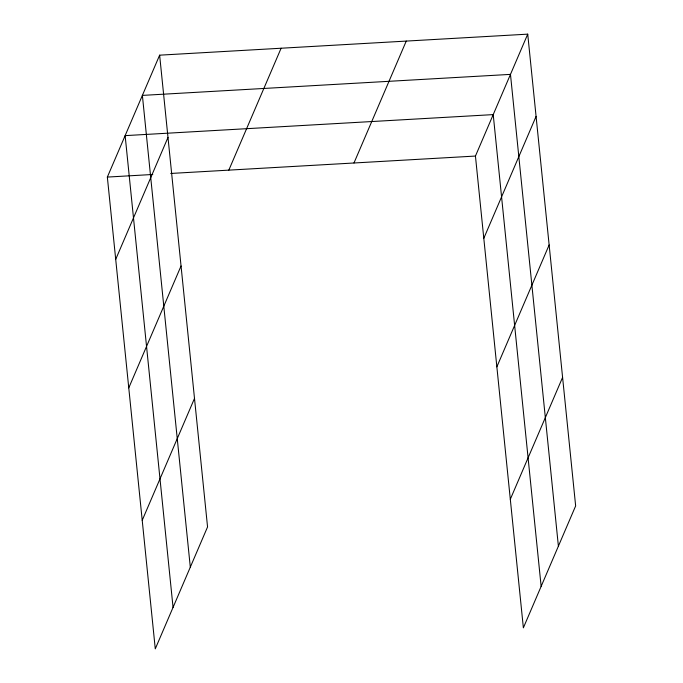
<?xml version="1.0" encoding="UTF-8"?>
<svg xmlns="http://www.w3.org/2000/svg" width="683" height="683" viewBox="0 0 683 683"><rect width="100%" height="100%" fill="white"/><g stroke="black" fill="none" stroke-linecap="round" stroke-linejoin="round"><path stroke-width="1.02" d="M159.634 55.169L207.555 526.943L155.272 648.85L107.351 177.076L159.634 55.169L527.728 34.15L575.649 505.924L523.366 627.831L475.445 156.057L527.728 34.15M115.709 259.344L167.992 137.437M128.763 387.884L181.046 265.977M228.822 170.135L281.106 48.237M142.218 520.309L194.501 398.411M353.973 162.989L406.257 41.082M483.795 238.324L536.078 116.417M496.857 366.856L549.141 244.958M510.303 499.29L562.587 377.392M107.351 177.076L152.77 174.481M170.733 173.456L475.445 156.057M558.395 546.152L510.474 74.379L142.38 95.398L190.309 567.172M541.141 586.381L493.22 114.607L125.134 135.627L173.055 607.4"/></g></svg>
